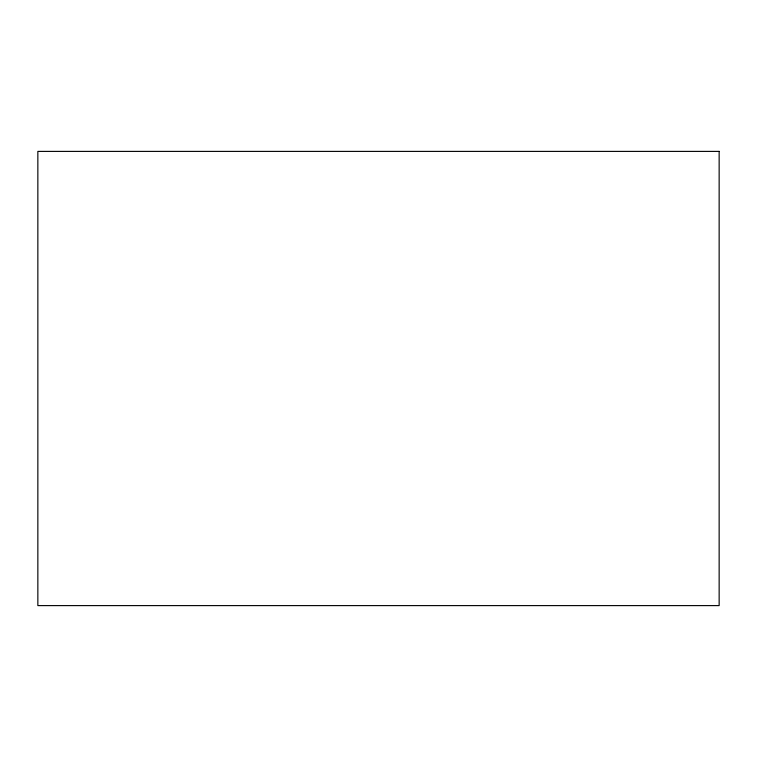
<?xml version="1.0" encoding="UTF-8"?>
<svg xmlns="http://www.w3.org/2000/svg" width="757" height="757" viewBox="0 0 757 757"><rect width="100%" height="100%" fill="white"/><g stroke="black" fill="none" stroke-linecap="round" stroke-linejoin="round"><path stroke-width="1.14" d="M719.15 151.4L37.85 151.4L37.85 605.6L719.15 605.6L719.15 151.4"/></g></svg>
